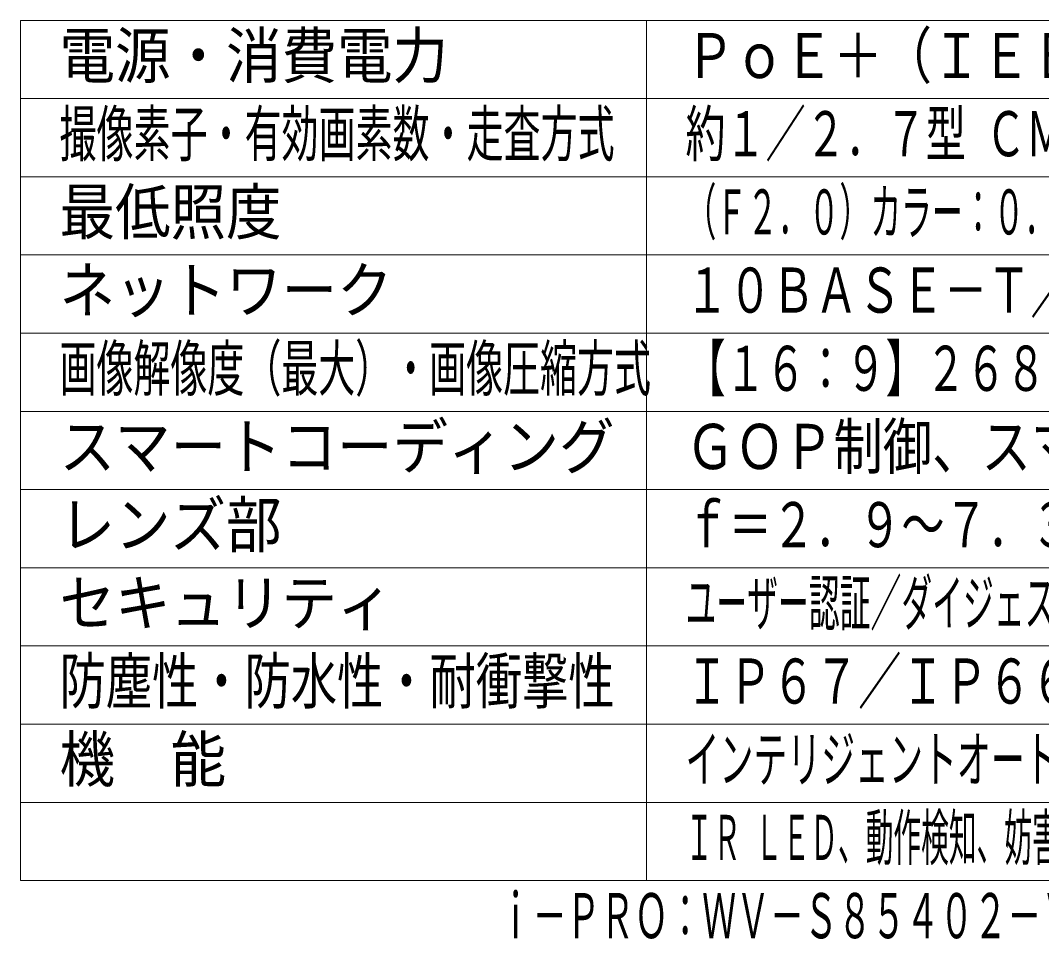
# Model space of a CAD drawing. Units: millimetres on the paper. Extents: x -62 to 65, y -59 to 59.
# Drawn here: x -62.5 to 2.8, y -59 to 0.4 of the extents above; entities that cross this region are included whole.
import ezdxf
from ezdxf.enums import TextEntityAlignment as Align

# ---------------------------------------------------------------- set-up
doc = ezdxf.new("R2010")
doc.units = ezdxf.units.MM
doc.layers.add('0-0_MOJI1', color=7, linetype='Continuous')
doc.layers.add('0-1_相当品', color=4, linetype='Continuous')
doc.layers.add('0-5_WAKU', color=4, linetype='Continuous', lineweight=9)
doc.styles.add('ＭＳ ゴシック', font='')
doc.styles.get('ＭＳ ゴシック').set_extended_font_data('MS Gothic')

msp = doc.modelspace()

# ---------------------------------------------------------------- linework, layer by layer
at = {"layer": '0-5_WAKU', "color": 3}
for p, q in [((-62.484, 0.387), (62.516, 0.387)), ((-62.484, -54.613), (-62.484, 0.387)), ((-22.484, -54.613), (-22.484, 0.387)), ((-62.484, -54.613), (62.516, -54.613))]:
    msp.add_line(p, q, dxfattribs=at)
at = {"layer": '0-5_WAKU'}
for p, q in [((-62.484, -4.613), (62.516, -4.613)), ((-62.484, -9.613), (62.516, -9.613)), ((-62.484, -14.613), (62.516, -14.613)), ((-62.484, -19.613), (62.516, -19.613)), ((62.516, -24.613), (-62.484, -24.613)), ((-62.484, -29.613), (62.516, -29.613)), ((-62.484, -34.613), (62.516, -34.613)), ((-62.484, -39.613), (62.516, -39.613)), ((-62.484, -44.613), (62.516, -44.613)), ((-62.484, -49.613), (62.516, -49.613))]:
    msp.add_line(p, q, dxfattribs=at)

# ---------------------------------------------------------------- texts
at = {"layer": '0-0_MOJI1', "style": 'ＭＳ ゴシック'}
for s, height, width, p in [('電源・消費電力', 2.889, 0.9, (-59.984, -4.168)), ('ＰｏＥ＋（ＩＥＥＥ８０２．３ａｔ準拠）約２２．２Ｗ', 2.886, 0.8, (-19.984, -4.168)), ('撮像素子・有効画素数・走査方式', 2.889, 0.6, (-59.984, -9.168)), ('約１／２．７型 ＣＭＯＳセンサー・約５２０万画素・プログレッシブ', 2.886, 0.65, (-19.984, -9.168)), ('最低照度', 2.889, 0.9, (-59.984, -14.168)), ('（Ｆ２．０）カラー：０．０１９ｌｘ、白黒：０．００７５ｌｘ／０ｌｘ（ＩＲ ＬＥＤ点灯時）', 2.886, 0.5, (-19.984, -14.168)), ('１０ＢＡＳＥ－Ｔ／１００ＢＡＳＥ－ＴＸ/１０００ＢＡＳＥ-Ｔ', 2.886, 0.7, (-19.984, -19.168)), ('ネットワーク', 2.889, 0.9, (-59.984, -19.168)), ('画像解像度（最大）・画像圧縮方式', 2.886, 0.6, (-59.984, -24.168)), ('【１６：９】２６８８×１５２０・Ｈ．２６５、Ｈ．２６４、ＪＰＥＧ', 2.886, 0.65, (-19.984, -24.168)), ('スマートコーディング', 2.889, 0.9, (-59.984, -29.168)), ('ＧＯＰ制御、スマートＶＩＱＳ、スマートＰピクチャ制御', 2.889, 0.8, (-19.984, -29.168)), ('レンズ部', 2.889, 0.9, (-59.984, -34.168)), ('ｆ＝２．９～７．３ｍｍ（２．５倍、電動ズーム／電動フォーカス）', 2.889, 0.7, (-19.984, -34.168)), ('セキュリティ', 2.889, 0.9, (-59.984, -39.168)), ('ユーザー認証／ダイジェスト認証／ホスト認証／ＨＴＴＰＳ／動画ファイルの改ざん検出', 2.889, 0.5, (-19.984, -39.168)), ('防塵性・防水性・耐衝撃性', 2.889, 0.75, (-59.984, -44.168)), ('ＩＰ６７／ＩＰ６６、Ｔｙｐｅ４Ｘ、ＮＥＭＡ４Ｘ 準拠・ＩＫ１０', 2.889, 0.7, (-19.984, -44.168)), ('機\u3000能', 2.889, 0.9, (-59.984, -49.168)), ('インテリジェントオート、スーパーダイナミック、逆光／強光補正、カラー／白黒切換、', 2.889, 0.55, (-19.984, -49.168)), ('ＩＲ ＬＥＤ、動作検知、妨害検知、ＡＩ音識別、ＡＩアプリ搭載可能、ＭｉｃｒｏＳＤスロット', 2.886, 0.45, (-19.984, -54.168))]:
    msp.add_text(s, height=height, dxfattribs=dict(at, width=width)).set_placement(p, align=Align.BOTTOM_LEFT)
at = {"layer": '0-1_相当品', "style": 'ＭＳ ゴシック', "width": 0.55}
msp.add_text('ｉ－ＰＲＯ：ＷＶ－Ｓ８５４０２－Ｖ２Ｌ＋ＷＶ－ＱＳＲ５０７－Ｗ＋ＷＶ－ＱＣＬ５０１ＷＵＸ', height=2.889, dxfattribs=at).set_placement((-31.924, -59.168), align=Align.BOTTOM_LEFT)

doc.saveas('drawing.dxf')
